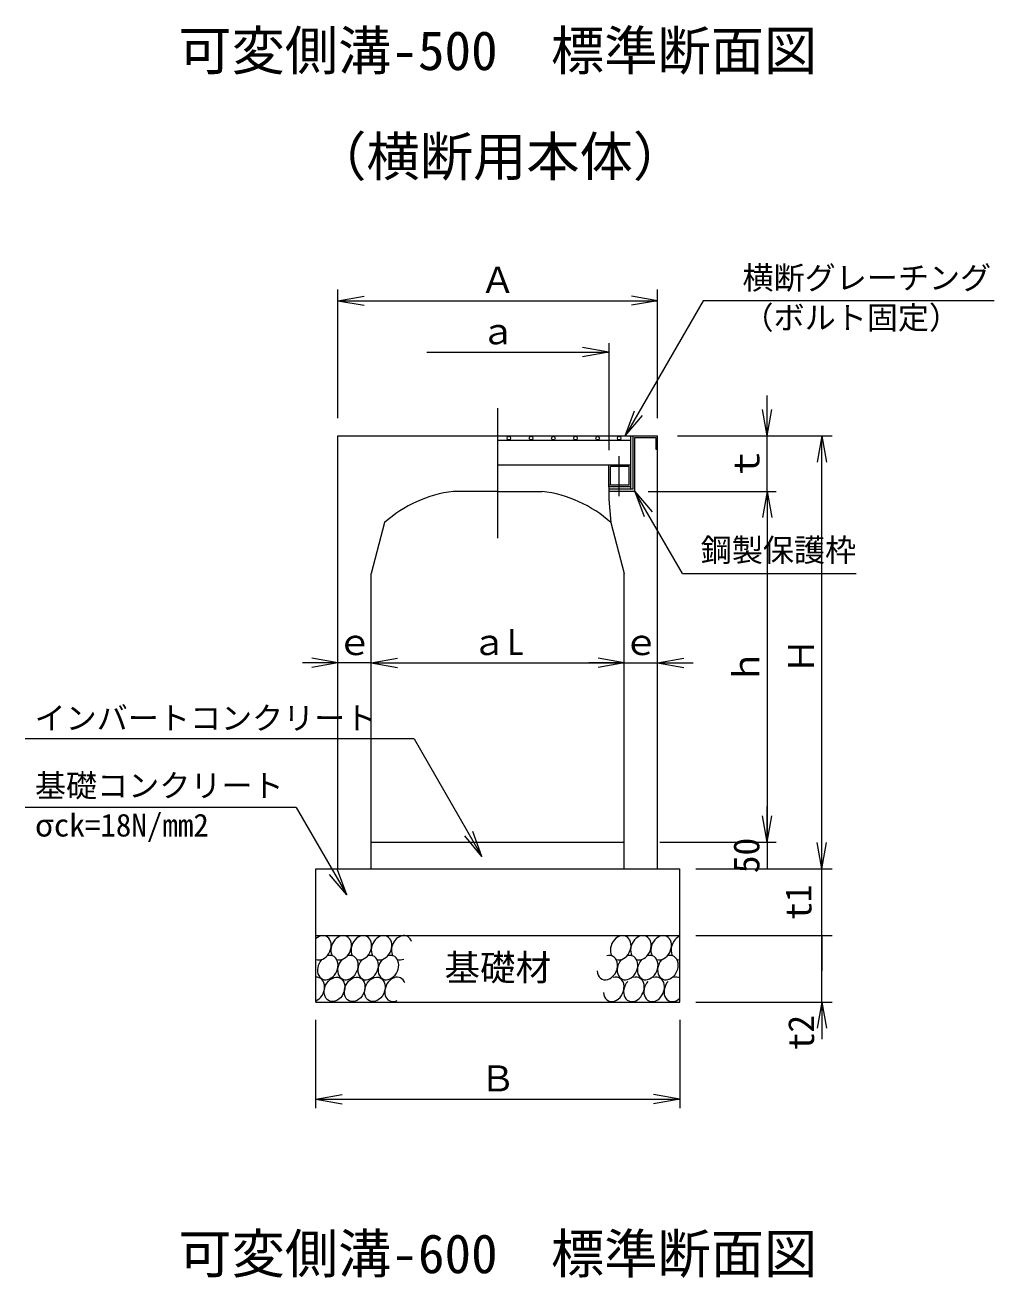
# Model space of a CAD drawing. Units: millimetres, scale not verified. Extents: x -9827 to 17627, y 1244 to 12720.
# Drawn here: x 3607 to 5785, y 4019 to 6840 of the extents above; entities that cross this region are included whole.
import ezdxf
from ezdxf.enums import TextEntityAlignment as Align

# ---------------------------------------------------------------- set-up
doc = ezdxf.new("R2010")
doc.units = ezdxf.units.MM
doc.header["$LTSCALE"] = 20
doc.layers.add('Layer1', color=4, linetype='Continuous', lineweight=18)
doc.styles.add('ＭＳ ゴシック-5.0-0.0', font='')
doc.styles.get('ＭＳ ゴシック-5.0-0.0').set_extended_font_data('ＭＳ ゴシック-5.0-0.0')

msp = doc.modelspace()

# ---------------------------------------------------------------- linework, layer by layer
at = {"layer": 'Layer1'}
for p, q in [((4311.65, 5955.27), (4311.65, 6244.97)), ((5031.65, 5955.27), (5031.65, 6244.97)), ((4311.65, 6219.71), (4370.74, 6230.13)), ((4311.65, 6219.71), (5031.65, 6219.71)), ((4311.65, 6219.71), (4370.74, 6209.29)), ((5134.47, 6219.71), (4958.71, 5915.27)), ((5031.65, 6219.71), (4972.56, 6230.13)), ((5031.65, 6219.71), (4972.56, 6209.29)), ((5789.54, 6219.71), (5134.47, 6219.71)), ((4921.65, 6123.83), (4921.65, 5883.01)), ((4511.67, 6103.83), (4921.65, 6103.83)), ((4921.65, 6103.83), (4862.56, 6114.25)), ((4921.65, 6103.83), (4862.56, 6093.41)), ((5278.45, 5790.27), (5278.45, 6006.47)), ((4671.65, 5684.95), (4671.65, 5977.43)), ((4958.71, 5915.27), (4979.23, 5971.65)), ((4958.71, 5915.27), (4997.27, 5961.23)), ((5278.45, 5915.27), (5268.03, 5974.35)), ((5278.45, 5915.27), (5288.86, 5974.35)), ((4311.65, 5915.27), (4976.65, 5915.27)), ((4311.65, 4940.27), (4311.65, 5915.27)), ((4671.65, 5905.27), (4971.65, 5905.27)), ((4971.65, 5795.27), (4971.65, 5915.27)), ((4976.65, 5915.27), (5031.65, 5915.27)), ((4976.65, 5795.27), (4976.65, 5915.27)), ((4980.65, 5911.27), (5027.65, 5911.27)), ((4980.65, 5790.27), (4980.65, 5911.27)), ((5027.65, 5911.27), (5027.65, 5885.27)), ((5031.65, 4940.27), (5031.65, 5915.27)), ((5076.79, 5915.27), (5424.61, 5915.27)), ((5401.66, 5915.27), (5391.24, 5856.18)), ((5401.66, 5915.27), (5412.08, 5856.18)), ((5401.66, 4940.27), (5401.66, 5915.27)), ((4945.15, 5779.25), (4945.15, 5869.27)), ((5027.65, 5885.27), (5031.65, 5885.27)), ((4671.65, 5850.27), (4971.65, 5850.27)), ((4921.65, 5800.27), (4921.65, 5850.27)), ((4967.65, 5846.27), (4925.65, 5846.27)), ((4925.65, 5804.27), (4925.65, 5846.27)), ((4967.65, 5804.27), (4967.65, 5846.27)), ((4671.65, 5790.27), (4571.65, 5790.27)), ((4671.65, 5790.27), (4771.65, 5790.27)), ((4921.65, 5805.27), (4921.65, 5772.73)), ((4971.65, 5800.27), (4921.65, 5800.27)), ((4976.65, 5795.27), (4921.65, 5795.27)), ((4980.65, 5790.27), (4921.65, 5790.27)), ((4967.65, 5804.27), (4925.65, 5804.27)), ((4980.65, 5790.27), (5019.22, 5744.3)), ((4980.65, 5790.27), (5001.17, 5733.88)), ((5087.5, 5605.21), (4980.65, 5790.27)), ((5010.7, 5790.27), (5298.45, 5790.27)), ((5278.45, 5790.27), (5268.03, 5731.18)), ((5278.45, 5790.27), (5268.03, 5731.18)), ((5278.45, 5790.27), (5268.03, 5731.18)), ((5278.45, 5790.27), (5288.86, 5731.18)), ((5278.45, 5790.27), (5278.45, 5710.27)), ((5278.45, 5790.27), (5288.86, 5731.18)), ((5278.45, 5790.27), (5278.45, 5000.27)), ((5278.45, 5790.27), (5288.86, 5731.18)), ((4921.65, 5772.73), (4926.65, 5720.27)), ((4416.65, 5720.27), (4386.65, 5605.27)), ((4926.65, 5720.27), (4956.65, 5605.27)), ((4386.65, 4940.27), (4386.65, 5605.27)), ((4956.65, 4940.27), (4956.65, 5605.27)), ((5087.5, 5605.21), (5478.77, 5605.21)), ((4311.65, 5403.95), (4231.65, 5403.95)), ((4311.65, 5403.95), (4252.56, 5414.36)), ((4311.65, 5403.95), (4252.56, 5393.53)), ((4386.65, 5403.95), (4311.65, 5403.95)), ((4386.65, 5403.95), (4445.74, 5414.36)), ((4386.65, 5403.95), (4445.74, 5414.36)), ((4386.65, 5403.95), (4956.65, 5403.95)), ((4386.65, 5403.95), (4445.74, 5393.53)), ((4386.65, 5403.95), (4445.74, 5393.53)), ((4386.65, 5403.95), (4466.65, 5403.95)), ((4956.65, 5403.95), (4876.65, 5403.95)), ((4956.65, 5403.95), (4897.56, 5414.36)), ((4956.65, 5403.95), (4897.56, 5414.36)), ((4956.65, 5403.95), (4897.56, 5393.53)), ((4956.65, 5403.95), (4897.56, 5393.53)), ((4956.65, 5403.95), (5031.65, 5403.95)), ((5031.65, 5403.95), (5090.74, 5414.36)), ((5031.65, 5403.95), (5090.74, 5393.53)), ((5031.65, 5403.95), (5111.65, 5403.95)), ((4483.12, 5233.13), (3606.81, 5233.13)), ((4483.12, 5233.13), (4636.06, 4968.23)), ((5278.45, 5000.27), (5278.45, 5080.27)), ((4217.63, 5078.74), (3606.81, 5078.74)), ((4217.63, 5078.74), (4331.43, 4881.63)), ((5278.45, 5000.27), (5268.03, 5059.35)), ((5278.45, 5000.27), (5268.03, 5059.35)), ((5278.45, 5000.27), (5288.86, 5059.35)), ((5278.45, 5000.27), (5288.86, 5059.35)), ((4636.06, 4968.23), (4615.54, 5024.62)), ((4386.65, 5000.27), (4956.65, 5000.27)), ((4636.06, 4968.23), (4597.49, 5014.2)), ((5036.65, 5000.27), (5298.45, 5000.27)), ((5278.45, 5000.27), (5278.45, 4940.27)), ((5401.66, 4940.27), (5391.24, 4999.35)), ((5401.66, 4940.27), (5412.08, 4999.35)), ((4261.65, 4940.27), (5081.65, 4940.27)), ((4261.65, 4640.27), (4261.65, 4940.27)), ((4331.43, 4881.63), (4310.91, 4938.01)), ((5081.65, 4640.27), (5081.65, 4940.27)), ((5117.82, 4940.27), (5424.61, 4940.27)), ((5401.66, 4790.27), (5401.66, 4940.27)), ((4331.43, 4881.63), (4292.87, 4927.59)), ((4261.65, 4790.27), (5081.65, 4790.27)), ((5117.82, 4790.27), (5424.61, 4790.27)), ((5401.66, 4790.27), (5401.66, 4710.27)), ((5401.66, 4790.27), (5401.66, 4710.27)), ((5401.66, 4640.27), (5401.66, 4790.27)), ((4261.65, 4640.27), (5081.65, 4640.27)), ((5117.82, 4640.27), (5424.61, 4640.27)), ((5401.66, 4640.27), (5391.24, 4581.18)), ((5401.66, 4640.27), (5401.66, 4556.61)), ((5401.66, 4640.27), (5412.08, 4581.18)), ((4261.65, 4401.3), (4261.65, 4600.27)), ((5081.65, 4600.27), (5081.65, 4401.3)), ((4261.65, 4421.3), (4320.74, 4431.72)), ((5081.65, 4421.3), (5022.56, 4431.72)), ((4261.65, 4421.3), (5081.65, 4421.3)), ((4261.65, 4421.3), (4320.74, 4410.88)), ((5081.65, 4421.3), (5022.56, 4410.88))]:
    msp.add_line(p, q, dxfattribs=at)
for centre in [(4696.65, 5910.27), (4746.65, 5910.27), (4796.65, 5910.27), (4846.65, 5910.27), (4896.65, 5910.27), (4945.15, 5910.27)]:
    msp.add_circle(centre, 4, dxfattribs=at)
for centre, start, end in [((4607.17, 5505.01), 97.09792, 131.51118), ((4736.13, 5505.01), 48.48882, 82.90208)]:
    msp.add_arc(centre, 287.46, start, end, dxfattribs=at)
for centre, start_param, end_param in [((4273.28, 4762.45), 3.1641089, 7.3535633), ((4318.8, 4762.45), 3.2518953, 8.9063261), ((4364.33, 4762.45), 3.2518953, 8.9063261), ((4409.85, 4762.45), 3.2518953, 8.9063261), ((4455.38, 4762.45), 5.610227, 8.9063261), ((4948.52, 4762.45), 3.2518953, 8.9063261), ((4994.04, 4762.45), 3.2518953, 8.9063261), ((5039.57, 4762.45), 3.2518953, 8.9063261), ((5085.09, 4762.45), 0.6949414, 2.6231408), ((4288.66, 4717.78), 1.1965976, 6.8860585), ((4334.18, 4717.78), 1.1965976, 6.8860585), ((4379.71, 4717.78), 1.1965976, 6.8860585), ((4425.23, 4717.78), 1.1965976, 6.8860585), ((4918.37, 4717.78), 2.1791837, 6.8860585), ((4963.9, 4717.78), 1.1965976, 6.8860585), ((5009.42, 4717.78), 1.1965976, 6.8860585), ((5054.95, 4717.78), 1.1965976, 6.8860585), ((4455.38, 4762.45), 3.2518953, 3.8893366), ((5085.09, 4762.45), 3.2518953, 3.5395455), ((4258.23, 4668.68), 3.8358424, 6.6818298), ((4440.33, 4668.68), 5.610227, 9.5350807), ((4932.85, 4668.76), 2.1791837, 6.8860585), ((4978.37, 4668.76), 1.1965976, 6.8860585), ((5023.9, 4668.76), 1.1965976, 6.8860585), ((5069.42, 4668.76), 1.1965976, 4.2422916), ((5069.42, 4668.76), 6.2753805, 6.8860585), ((4440.33, 4668.68), 3.2518953, 3.8893366)]:
    msp.add_ellipse(centre, major_axis=(12.08, 25.9), ratio=0.766667, start_param=start_param, end_param=end_param, dxfattribs=at)
for centre in [(4303.75, 4668.68), (4349.28, 4668.68), (4394.8, 4668.68)]:
    msp.add_ellipse(centre, major_axis=(12.08, 25.9), ratio=0.766667, dxfattribs=at)

# ---------------------------------------------------------------- texts
at = {"layer": 'Layer1', "color": 7, "style": 'ＭＳ ゴシック-5.0-0.0'}
for s, p in [('可変側溝-500\u3000標準断面図', (4671.65, 6827.04)), ('（横断用本体）', (4675.87, 6588.6)), ('可変側溝-600\u3000標準断面図', (4671.65, 4117.57))]:
    msp.add_text(s, height=87.98, dxfattribs=at).set_placement(p, align=Align.TOP_CENTER)
for s, p in [('Ａ', (4671.65, 6219.71)), ('ａ', (4671.65, 6103.83)), ('ａL', (4671.65, 5403.95)), ('ｅ', (4349.15, 5403.95)), ('ｅ', (4994.15, 5403.95)), ('基礎材', (4671.65, 4670.85)), ('Ｂ', (4671.65, 4421.3))]:
    msp.add_text(s, height=58.65, dxfattribs=at).set_placement(p, align=Align.BOTTOM_CENTER)
for s, p in [('横断グレーチング', (5222.86, 6230.18)), ('（ボルト固定）', (5222.86, 6140.59)), ('鋼製保護枠', (5128.77, 5616.99)), ('インバートコンクリート', (3628.23, 5238.69)), ('基礎コンクリート', (3629.18, 5086.67)), ('σck=18N/mm2', (3629.18, 4997.66))]:
    msp.add_text(s, height=51.32, dxfattribs=at).set_placement(p, align=Align.BOTTOM_LEFT)
for s, p in [('ｔ', (5278.45, 5852.77)), ('Ｈ', (5401.66, 5419.26)), ('ｈ', (5278.45, 5395.27)), ('50', (5278.45, 4970.27)), ('t1', (5395.71, 4865.09)), ('t2', (5401.66, 4571.34))]:
    msp.add_text(s, height=58.65, rotation=90, dxfattribs=at).set_placement(p, align=Align.BOTTOM_CENTER)

doc.saveas('drawing.dxf')
